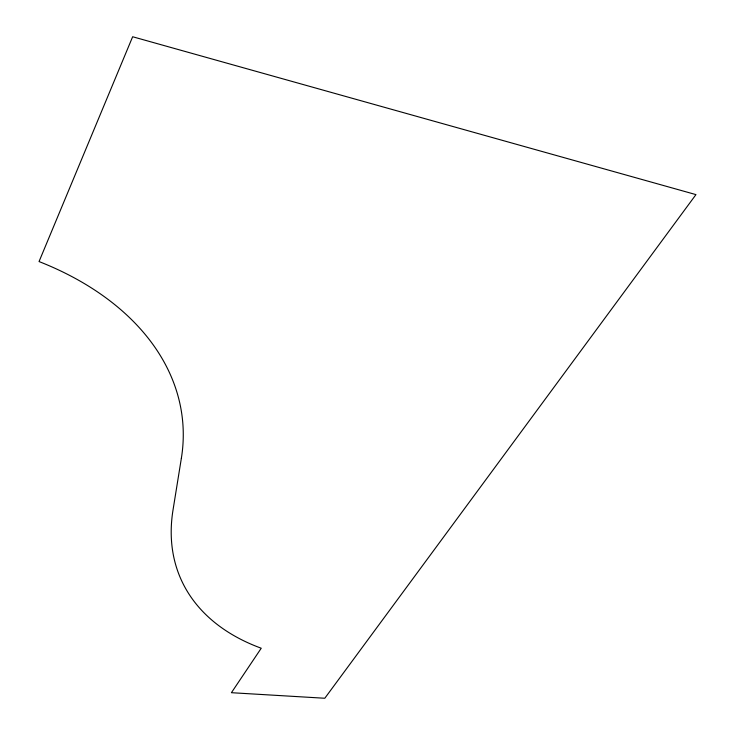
<?xml version="1.0" encoding="UTF-8"?>
<svg xmlns="http://www.w3.org/2000/svg" width="735" height="735" viewBox="0 0 735 735"><rect width="100%" height="100%" fill="white"/><g stroke="black" fill="none" stroke-linecap="round" stroke-linejoin="round"><path stroke-width="1.1" d="M181.361 458.291L173.01 510.053A293.008 179.138 -23.9 0 0 261.237 648.224L231.415 692.701L324.796 698.25L695.953 194.61L132.649 36.75L39.047 261.559A318.595 214.583 -5.1 0 1 181.361 458.291"/></g></svg>
